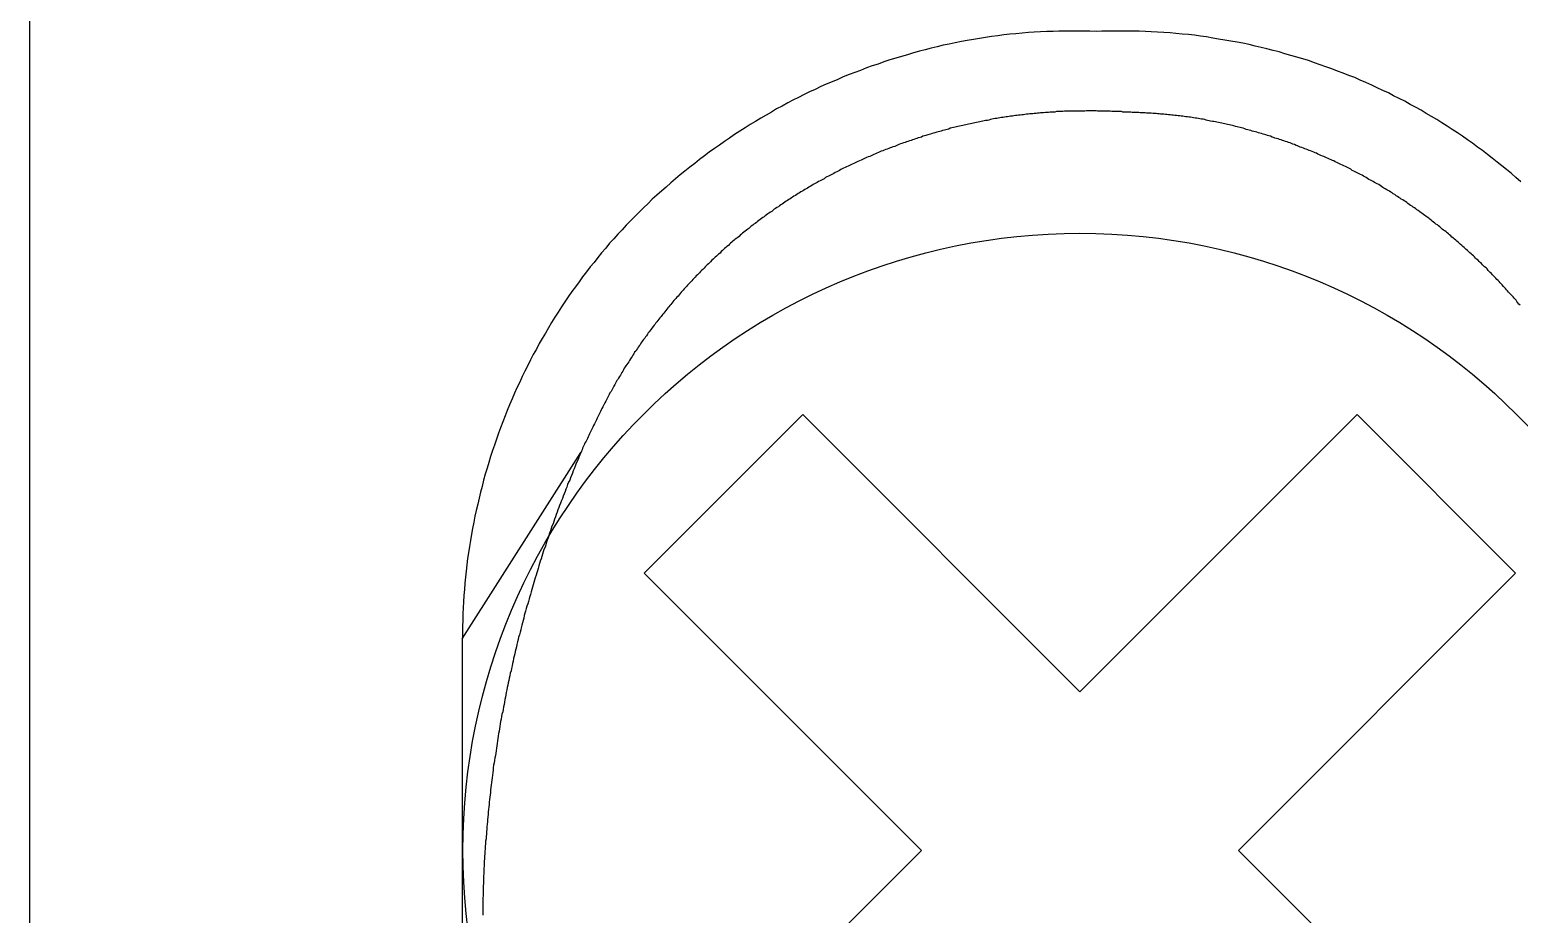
# Model space of a CAD drawing. Header units: millimetres. Extents: x 691 to 18605, y 670 to 10026.
# Drawn here: x 4073.27 to 4089.95, y 7755.65 to 7765.56 of the extents above; entities that cross this region are included whole.
import ezdxf

# ---------------------------------------------------------------- set-up
doc = ezdxf.new("R2010")
doc.units = ezdxf.units.MM

# ---------------------------------------------------------------- blocks, each defined once
blk = doc.blocks.new('FRENO DE BORNERA')
at = {"color": 251, "linetype": 'Continuous', "true_color": 0x636466}
blk.add_line((-2.3527, -28.4936), (-1.9017, -27.7852), dxfattribs=at)
at = {"color": 9, "linetype": 'Continuous', "true_color": 0xc7c8ca}
blk.add_line((-2.3527, -28.4936), (-2.3527, -32.7917), dxfattribs=at)
blk.add_lwpolyline([(-4, 0), (4, 0), (4, -45), (-4, -45)], close=True, dxfattribs=at)
at = {"color": 9, "true_color": 0xc7c8ca}
blk.add_lwpolyline([(1.6787, -26.7539), (1.6602, -26.738), (1.643, -26.7221), (1.6245, -26.7076), (1.6073, -26.6931), (1.5888, -26.6785), (1.5703, -26.664), (1.5518, -26.6494), (1.5332, -26.6349), (1.5147, -26.6216), (1.4949, -26.6071), (1.4764, -26.5939), (1.4565, -26.5806), (1.438, -26.5674), (1.4182, -26.5542), (1.3984, -26.5423), (1.3785, -26.5291), (1.3587, -26.5172), (1.3388, -26.5053), (1.319, -26.4934), (1.2992, -26.4815), (1.278, -26.4695), (1.2582, -26.459), (1.237, -26.4471), (1.2158, -26.4365), (1.1947, -26.4259), (1.1748, -26.4153), (1.1537, -26.4061), (1.1325, -26.3955), (1.1114, -26.3862), (1.0889, -26.3757), (1.0677, -26.3664), (1.0466, -26.3571), (1.0241, -26.3492), (1.0029, -26.3399), (0.9804, -26.332), (0.9593, -26.3241), (0.9368, -26.3161), (0.9143, -26.3082), (0.8932, -26.3003), (0.8707, -26.2923), (0.8482, -26.2857), (0.8257, -26.2791), (0.8032, -26.2725), (0.7807, -26.2659), (0.7583, -26.2593), (0.7358, -26.254), (0.712, -26.2474), (0.6895, -26.2421), (0.667, -26.2368), (0.6445, -26.2315), (0.6207, -26.2262), (0.5982, -26.2222), (0.5744, -26.2183), (0.552, -26.2143), (0.5281, -26.2103), (0.5057, -26.2064), (0.4819, -26.2024), (0.4594, -26.1998), (0.4356, -26.1958), (0.4131, -26.1931), (0.3893, -26.1918), (0.3655, -26.1892), (0.343, -26.1865), (0.3192, -26.1852), (0.2954, -26.1839), (0.2716, -26.1826), (0.2491, -26.1812), (0.2253, -26.1799), (0.2015, -26.1799), (0.1777, -26.1799), (0.1552, -26.1799), (0.1314, -26.1799), (0.1076, -26.1799), (0.0838, -26.1799), (0.0613, -26.1812), (0.0375, -26.1799), (0.0137, -26.1799), (-0.0101, -26.1799), (-0.0326, -26.1799), (-0.0564, -26.1799), (-0.0802, -26.1799), (-0.1027, -26.1812), (-0.1265, -26.1812), (-0.1503, -26.1826), (-0.1741, -26.1839), (-0.1966, -26.1852), (-0.2204, -26.1879), (-0.2442, -26.1905), (-0.2667, -26.1918), (-0.2905, -26.1945), (-0.313, -26.1984), (-0.3368, -26.2011), (-0.3593, -26.2037), (-0.3831, -26.2077), (-0.4055, -26.2117), (-0.4293, -26.2156), (-0.4518, -26.2196), (-0.4756, -26.2249), (-0.4981, -26.2302), (-0.5206, -26.2341), (-0.5444, -26.2394), (-0.5669, -26.2447), (-0.5894, -26.2513), (-0.6118, -26.2566), (-0.6343, -26.2632), (-0.6568, -26.2699), (-0.6793, -26.2765), (-0.7018, -26.2831), (-0.7243, -26.2897), (-0.7467, -26.2976), (-0.7692, -26.3056), (-0.7917, -26.3122), (-0.8129, -26.3201), (-0.8354, -26.3294), (-0.8578, -26.3373), (-0.879, -26.3452), (-0.9015, -26.3545), (-0.9226, -26.3637), (-0.9438, -26.373), (-0.9663, -26.3823), (-0.9874, -26.3915), (-1.0086, -26.4021), (-1.0298, -26.4114), (-1.0509, -26.4219), (-1.0721, -26.4325), (-1.0932, -26.4431), (-1.1131, -26.4537), (-1.1342, -26.4656), (-1.1554, -26.4762), (-1.1752, -26.4881), (-1.1951, -26.5), (-1.2162, -26.5119), (-1.2361, -26.5238), (-1.2559, -26.5357), (-1.2757, -26.5489), (-1.2956, -26.5608), (-1.3154, -26.574), (-1.3353, -26.5873), (-1.3538, -26.6005), (-1.3736, -26.6137), (-1.3921, -26.6269), (-1.412, -26.6415), (-1.4305, -26.6547), (-1.449, -26.6692), (-1.4675, -26.6838), (-1.486, -26.6983), (-1.5045, -26.7129), (-1.5231, -26.7274), (-1.5402, -26.742), (-1.5588, -26.7579), (-1.576, -26.7737), (-1.5931, -26.7883), (-1.6117, -26.8041), (-1.6289, -26.82), (-1.6447, -26.8359), (-1.6619, -26.8531), (-1.6791, -26.8689), (-1.695, -26.8861), (-1.7122, -26.902), (-1.728, -26.9192), (-1.7439, -26.9364), (-1.7598, -26.9536), (-1.7756, -26.9708), (-1.7915, -26.988), (-1.8061, -27.0065), (-1.8219, -27.0237), (-1.8365, -27.0422), (-1.851, -27.0607), (-1.8656, -27.0779), (-1.8801, -27.0964), (-1.8947, -27.1163), (-1.9079, -27.1348), (-1.9211, -27.1533), (-1.9357, -27.1718), (-1.9489, -27.1916), (-1.9621, -27.2115), (-1.9753, -27.23), (-1.9872, -27.2498), (-2.0005, -27.2697), (-2.0124, -27.2895), (-2.0243, -27.3093), (-2.0362, -27.3305), (-2.0481, -27.3503), (-2.06, -27.3702), (-2.0706, -27.3913), (-2.0825, -27.4112), (-2.093, -27.4323), (-2.1036, -27.4535), (-2.1142, -27.4746), (-2.1248, -27.4958), (-2.134, -27.517), (-2.1446, -27.5381), (-2.1539, -27.5593), (-2.1631, -27.5804), (-2.1724, -27.6029), (-2.1817, -27.6241), (-2.1896, -27.6453), (-2.1988, -27.6677), (-2.2068, -27.6902), (-2.2147, -27.7114), (-2.2227, -27.7339), (-2.2306, -27.7563), (-2.2372, -27.7775), (-2.2451, -27.8), (-2.2517, -27.8225), (-2.2584, -27.8449), (-2.265, -27.8674), (-2.2716, -27.8899), (-2.2769, -27.9137), (-2.2835, -27.9362), (-2.2888, -27.9587), (-2.2941, -27.9812), (-2.2994, -28.005), (-2.3046, -28.0275), (-2.3086, -28.0499), (-2.3139, -28.0737), (-2.3179, -28.0962), (-2.3218, -28.12), (-2.3258, -28.1425), (-2.3285, -28.1663), (-2.3324, -28.1888), (-2.3351, -28.2126), (-2.3377, -28.2364), (-2.3404, -28.2589), (-2.343, -28.2827), (-2.3443, -28.3065), (-2.347, -28.329), (-2.3483, -28.3528), (-2.3496, -28.3766), (-2.3509, -28.3991), (-2.3509, -28.4229), (-2.3523, -28.4467), (-2.3523, -28.4705), (-2.3523, -28.493)], dxfattribs=at)
at = {"color": 252, "true_color": 0x939598}
blk.add_lwpolyline([(0, -29.9036), (1.0556, -30.9592), (1.6594, -30.3554), (0.6038, -29.2998), (1.6594, -28.2442), (1.0556, -27.6405), (0, -28.6961), (-1.0556, -27.6405), (-1.6594, -28.2442), (-0.6038, -29.2998), (-1.6594, -30.3554), (-1.0556, -30.9592)], close=True, dxfattribs=at)
at = {"color": 251, "true_color": 0x636466}
for points in [[(0.0613, -26.4841, 0), (0.0547, -26.4841, 0), (0.0494, -26.4841, 0), (0.0428, -26.4841, 0), (0.0362, -26.4841, 0), (0.0309, -26.4841, 0), (0.0243, -26.4841, 0), (0.019, -26.4854, 0), (0.0124, -26.4854, 0), (0.0071, -26.4854, 0), (0.0005, -26.4854, 0), (-0.0048, -26.4854, 0), (-0.0114, -26.4854, 0), (-0.018, -26.4854, 0), (-0.0233, -26.4854, 0), (-0.0299, -26.4854, 0), (-0.0352, -26.4854, 0), (-0.0419, -26.4854, 0), (-0.0471, -26.4854, 0), (-0.0538, -26.4854, 0), (-0.059, -26.4854, 0), (-0.0657, -26.4867, 0), (-0.0723, -26.4867, 0), (-0.0776, -26.4867, 0), (-0.0842, -26.4867, 0), (-0.0895, -26.4867, 0), (-0.0961, -26.4881, 0), (-0.1014, -26.4881, 0), (-0.108, -26.4881, 0), (-0.1133, -26.4881, 0), (-0.1199, -26.4894, 0), (-0.1252, -26.4894, 0), (-0.1318, -26.4894, 0), (-0.1384, -26.4907, 0), (-0.1437, -26.4907, 0), (-0.1503, -26.4907, 0), (-0.1556, -26.492, 0), (-0.1622, -26.492, 0), (-0.1675, -26.4934, 0), (-0.1741, -26.4934, 0), (-0.1794, -26.4947, 0), (-0.186, -26.4947, 0), (-0.1913, -26.4947, 0), (-0.1979, -26.496, 0), (-0.2032, -26.496, 0), (-0.2098, -26.4973, 0), (-0.2151, -26.4986, 0), (-0.2217, -26.4986, 0), (-0.2283, -26.5, 0), (-0.2336, -26.5, 0), (-0.2402, -26.5013, 0), (-0.2455, -26.5013, 0), (-0.2521, -26.5026, 0), (-0.2574, -26.5039, 0), (-0.264, -26.5039, 0), (-0.2693, -26.5053, 0), (-0.2759, -26.5066, 0), (-0.2812, -26.5066, 0), (-0.2878, -26.5079, 0), (-0.2931, -26.5092, 0), (-0.2997, -26.5092, 0), (-0.305, -26.5105, 0), (-0.3116, -26.5119, 0), (-0.3169, -26.5132, 0), (-0.3235, -26.5132, 0), (-0.3288, -26.5145, 0), (-0.3354, -26.5158, 0), (-0.3407, -26.5172, 0), (-0.3473, -26.5185, 0), (-0.3526, -26.5198, 0), (-0.3593, -26.5198, 0), (-0.3645, -26.5211, 0), (-0.3698, -26.5224, 0), (-0.3764, -26.5238, 0), (-0.3817, -26.5251, 0), (-0.3883, -26.5264, 0), (-0.3936, -26.5277, 0), (-0.4002, -26.5291, 0), (-0.4055, -26.5304, 0), (-0.4122, -26.5317, 0), (-0.4174, -26.533, 0), (-0.4241, -26.5344, 0), (-0.4293, -26.5357, 0), (-0.4346, -26.537, 0), (-0.4412, -26.5383, 0), (-0.4465, -26.5396, 0), (-0.4531, -26.541, 0), (-0.4584, -26.5423, 0), (-0.4651, -26.5436, 0), (-0.4703, -26.5449, 0), (-0.4756, -26.5463, 0), (-0.4822, -26.5476, 0), (-0.4875, -26.5489, 0), (-0.4941, -26.5502, 0), (-0.4994, -26.5529, 0), (-0.506, -26.5542, 0), (-0.5113, -26.5555, 0), (-0.5166, -26.5568, 0), (-0.5232, -26.5582, 0), (-0.5285, -26.5608, 0), (-0.5338, -26.5621, 0), (-0.5404, -26.5634, 0), (-0.5457, -26.5648, 0), (-0.5523, -26.5674, 0), (-0.5576, -26.5687, 0), (-0.5629, -26.5701, 0), (-0.5695, -26.5727, 0), (-0.5748, -26.574, 0), (-0.5801, -26.5753, 0), (-0.5867, -26.578, 0), (-0.592, -26.5793, 0), (-0.5986, -26.5806, 0), (-0.6039, -26.5833, 0), (-0.6092, -26.5846, 0), (-0.6158, -26.5859, 0), (-0.6211, -26.5886, 0), (-0.6264, -26.5899, 0), (-0.633, -26.5925, 0), (-0.6383, -26.5939, 0), (-0.6436, -26.5965, 0), (-0.6489, -26.5978, 0), (-0.6555, -26.6005, 0), (-0.6608, -26.6018, 0), (-0.6661, -26.6044, 0), (-0.6727, -26.6058, 0), (-0.678, -26.6084, 0), (-0.6833, -26.6097, 0), (-0.6899, -26.6124, 0), (-0.6952, -26.6137, 0), (-0.7005, -26.6163, 0), (-0.7057, -26.619, 0), (-0.7124, -26.6203, 0), (-0.7176, -26.623, 0), (-0.7229, -26.6243, 0), (-0.7282, -26.6269, 0), (-0.7348, -26.6296, 0), (-0.7401, -26.6309, 0), (-0.7454, -26.6335, 0), (-0.7507, -26.6362, 0), (-0.7573, -26.6375, 0), (-0.7626, -26.6402, 0), (-0.7679, -26.6428, 0), (-0.7732, -26.6454, 0), (-0.7785, -26.6468, 0), (-0.7851, -26.6494, 0), (-0.7904, -26.6521, 0), (-0.7957, -26.6547, 0), (-0.801, -26.6573, 0), (-0.8063, -26.6587, 0), (-0.8129, -26.6613, 0), (-0.8182, -26.664, 0), (-0.8234, -26.6666, 0), (-0.8287, -26.6692, 0), (-0.834, -26.6719, 0), (-0.8393, -26.6745, 0), (-0.8459, -26.6759, 0), (-0.8512, -26.6785, 0), (-0.8565, -26.6811, 0), (-0.8618, -26.6838, 0), (-0.8671, -26.6864, 0), (-0.8724, -26.6891, 0), (-0.8777, -26.6917, 0), (-0.883, -26.6944, 0), (-0.8896, -26.697, 0), (-0.8949, -26.6997, 0), (-0.9002, -26.7023, 0), (-0.9054, -26.705, 0), (-0.9107, -26.7076, 0), (-0.916, -26.7102, 0), (-0.9213, -26.7129, 0), (-0.9266, -26.7155, 0), (-0.9319, -26.7182, 0), (-0.9372, -26.7221, 0), (-0.9425, -26.7248, 0), (-0.9478, -26.7274, 0), (-0.9531, -26.7301, 0), (-0.9583, -26.7327, 0), (-0.9636, -26.7354, 0), (-0.9689, -26.738, 0), (-0.9742, -26.742, 0), (-0.9795, -26.7446, 0), (-0.9848, -26.7473, 0), (-0.9901, -26.7499, 0), (-0.9954, -26.7526, 0), (-1.0007, -26.7565, 0), (-1.006, -26.7592, 0), (-1.0112, -26.7618, 0), (-1.0165, -26.7645, 0), (-1.0218, -26.7684, 0), (-1.0271, -26.7711, 0), (-1.0324, -26.7737, 0), (-1.0377, -26.7777, 0), (-1.043, -26.7803, 0), (-1.0483, -26.783, 0), (-1.0536, -26.7869, 0), (-1.0575, -26.7896, 0), (-1.0628, -26.7922, 0), (-1.0681, -26.7962, 0), (-1.0734, -26.7989, 0), (-1.0787, -26.8028, 0), (-1.084, -26.8055, 0), (-1.0893, -26.8081, 0), (-1.0946, -26.8121, 0), (-1.0985, -26.8147, 0), (-1.1038, -26.8187, 0), (-1.1091, -26.8213, 0), (-1.1144, -26.8253, 0), (-1.1197, -26.8279, 0), (-1.1237, -26.8319, 0), (-1.1289, -26.8346, 0), (-1.1342, -26.8385, 0), (-1.1395, -26.8412, 0), (-1.1448, -26.8451, 0), (-1.1488, -26.8491, 0), (-1.1541, -26.8518, 0), (-1.1594, -26.8557, 0), (-1.1647, -26.8584, 0), (-1.1686, -26.8623, 0), (-1.1739, -26.8663, 0), (-1.1792, -26.8689, 0), (-1.1845, -26.8729, 0), (-1.1885, -26.8756, 0), (-1.1937, -26.8795, 0), (-1.199, -26.8835, 0), (-1.203, -26.8875, 0), (-1.2083, -26.8901, 0), (-1.2136, -26.8941, 0), (-1.2176, -26.898, 0), (-1.2228, -26.9007, 0), (-1.2281, -26.9047, 0), (-1.2321, -26.9086, 0), (-1.2374, -26.9126, 0), (-1.2427, -26.9152, 0), (-1.2466, -26.9192, 0), (-1.2519, -26.9232, 0), (-1.2559, -26.9271, 0), (-1.2612, -26.9311, 0), (-1.2652, -26.9337, 0), (-1.2705, -26.9377, 0), (-1.2757, -26.9417, 0), (-1.2797, -26.9456, 0), (-1.285, -26.9496, 0), (-1.289, -26.9536, 0), (-1.2943, -26.9576, 0), (-1.2982, -26.9615, 0), (-1.3035, -26.9655, 0), (-1.3075, -26.9681, 0), (-1.3128, -26.9721, 0), (-1.3167, -26.9761, 0), (-1.322, -26.98, 0), (-1.326, -26.984, 0), (-1.3313, -26.988, 0), (-1.3353, -26.9919, 0), (-1.3392, -26.9959, 0), (-1.3445, -26.9999, 0), (-1.3485, -27.0038, 0), (-1.3538, -27.0078, 0), (-1.3577, -27.0118, 0), (-1.3617, -27.0157, 0), (-1.367, -27.0197, 0), (-1.371, -27.025, 0), (-1.3763, -27.029, 0), (-1.3802, -27.0329, 0), (-1.3842, -27.0369, 0), (-1.3895, -27.0409, 0), (-1.3934, -27.0448, 0), (-1.3974, -27.0488, 0), (-1.4027, -27.0528, 0), (-1.4067, -27.0581, 0), (-1.4106, -27.062, 0), (-1.4146, -27.066, 0), (-1.4199, -27.07, 0), (-1.4239, -27.0739, 0), (-1.4278, -27.0779, 0), (-1.4318, -27.0832, 0), (-1.4371, -27.0872, 0), (-1.4411, -27.0911, 0), (-1.445, -27.0951, 0), (-1.449, -27.1004, 0), (-1.453, -27.1043, 0), (-1.4569, -27.1083, 0), (-1.4622, -27.1123, 0), (-1.4662, -27.1176, 0), (-1.4702, -27.1215, 0), (-1.4741, -27.1255, 0), (-1.4781, -27.1308, 0), (-1.4821, -27.1348, 0), (-1.486, -27.1387, 0), (-1.4913, -27.144, 0), (-1.4953, -27.148, 0), (-1.4992, -27.152, 0), (-1.5032, -27.1572, 0), (-1.5072, -27.1612, 0), (-1.5111, -27.1665, 0), (-1.5151, -27.1705, 0), (-1.5191, -27.1744, 0), (-1.5231, -27.1797, 0), (-1.527, -27.1837, 0), (-1.531, -27.189, 0), (-1.535, -27.193, 0), (-1.5389, -27.1982, 0), (-1.5429, -27.2022, 0), (-1.5469, -27.2062, 0), (-1.5508, -27.2115, 0), (-1.5548, -27.2154, 0), (-1.5588, -27.2207, 0), (-1.5627, -27.2247, 0), (-1.5654, -27.23, 0), (-1.5693, -27.234, 0), (-1.5733, -27.2392, 0), (-1.5773, -27.2445, 0), (-1.5812, -27.2485, 0), (-1.5852, -27.2538, 0), (-1.5892, -27.2578, 0), (-1.5931, -27.263, 0), (-1.5958, -27.267, 0), (-1.5998, -27.2723, 0), (-1.6037, -27.2763, 0), (-1.6077, -27.2816, 0), (-1.6117, -27.2869, 0), (-1.6156, -27.2908, 0), (-1.6183, -27.2961, 0), (-1.6222, -27.3001, 0), (-1.6262, -27.3054, 0), (-1.6302, -27.3107, 0), (-1.6328, -27.3146, 0), (-1.6368, -27.3199, 0), (-1.6408, -27.3252, 0), (-1.6447, -27.3292, 0), (-1.6474, -27.3345, 0), (-1.6513, -27.3398, 0), (-1.6553, -27.3437, 0), (-1.6579, -27.349, 0), (-1.6619, -27.3543, 0), (-1.6659, -27.3596, 0), (-1.6685, -27.3636, 0), (-1.6725, -27.3688, 0), (-1.6751, -27.3741, 0), (-1.6791, -27.3781, 0), (-1.6831, -27.3834, 0), (-1.6857, -27.3887, 0), (-1.6897, -27.394, 0), (-1.6923, -27.3993, 0), (-1.6963, -27.4032, 0), (-1.6989, -27.4085, 0), (-1.7029, -27.4138, 0), (-1.7056, -27.4191, 0), (-1.7095, -27.4244, 0), (-1.7122, -27.4284, 0), (-1.7161, -27.4337, 0), (-1.7188, -27.4389, 0), (-1.7227, -27.4442, 0), (-1.7254, -27.4495, 0), (-1.7294, -27.4548, 0), (-1.732, -27.4588, 0), (-1.736, -27.4641, 0), (-1.7386, -27.4694, 0), (-1.7413, -27.4746, 0), (-1.7452, -27.4799, 0), (-1.7479, -27.4852, 0), (-1.7505, -27.4905, 0), (-1.7545, -27.4958, 0), (-1.7571, -27.5011, 0), (-1.7598, -27.5064, 0), (-1.7637, -27.5104, 0), (-1.7664, -27.5156, 0), (-1.769, -27.5209, 0), (-1.7717, -27.5262, 0), (-1.7756, -27.5315, 0), (-1.7783, -27.5368, 0), (-1.7809, -27.5421, 0), (-1.7836, -27.5474, 0), (-1.7862, -27.5527, 0), (-1.7902, -27.558, 0), (-1.7928, -27.5633, 0), (-1.7955, -27.5685, 0), (-1.7981, -27.5738, 0), (-1.8008, -27.5791, 0), (-1.8034, -27.5844, 0), (-1.8061, -27.5897, 0), (-1.81, -27.595, 0), (-1.8127, -27.6003, 0), (-1.8153, -27.6056, 0), (-1.818, -27.6109, 0), (-1.8206, -27.6175, 0), (-1.8233, -27.6228, 0), (-1.8259, -27.6281, 0), (-1.8285, -27.6333, 0), (-1.8312, -27.6386, 0), (-1.8338, -27.6439, 0), (-1.8365, -27.6492, 0), (-1.8391, -27.6545, 0), (-1.8418, -27.6598, 0), (-1.8444, -27.6651, 0), (-1.8471, -27.6704, 0), (-1.8497, -27.6757, 0), (-1.8524, -27.6823, 0), (-1.855, -27.6876, 0), (-1.8576, -27.6929, 0), (-1.8603, -27.6982, 0), (-1.8629, -27.7034, 0), (-1.8656, -27.7087, 0), (-1.8682, -27.714, 0), (-1.8709, -27.7193, 0), (-1.8735, -27.7246, 0), (-1.8762, -27.7312, 0), (-1.8788, -27.7365, 0), (-1.8814, -27.7418, 0), (-1.8841, -27.7471, 0), (-1.8867, -27.7524, 0), (-1.8894, -27.7577, 0), (-1.892, -27.763, 0), (-1.8947, -27.7682, 0), (-1.896, -27.7749, 0), (-1.8986, -27.7801, 0), (-1.9013, -27.7854, 0)], [(1.6761, -27.2234, 0), (1.6721, -27.2194, 0), (1.6681, -27.2141, 0), (1.6642, -27.2101, 0), (1.6615, -27.2049, 0), (1.6576, -27.2009, 0), (1.6536, -27.1969, 0), (1.6496, -27.1916, 0), (1.6457, -27.1877, 0), (1.6417, -27.1824, 0), (1.6364, -27.1784, 0), (1.6324, -27.1744, 0), (1.6285, -27.1692, 0), (1.6245, -27.1652, 0), (1.6205, -27.1599, 0), (1.6166, -27.1559, 0), (1.6126, -27.152, 0), (1.6086, -27.1467, 0), (1.6047, -27.1427, 0), (1.6007, -27.1387, 0), (1.5967, -27.1334, 0), (1.5928, -27.1295, 0), (1.5875, -27.1255, 0), (1.5835, -27.1202, 0), (1.5795, -27.1163, 0), (1.5756, -27.1123, 0), (1.5716, -27.1083, 0), (1.5676, -27.103, 0), (1.5623, -27.0991, 0), (1.5584, -27.0951, 0), (1.5544, -27.0911, 0), (1.5504, -27.0858, 0), (1.5465, -27.0819, 0), (1.5412, -27.0779, 0), (1.5372, -27.0739, 0), (1.5332, -27.07, 0), (1.5293, -27.0647, 0), (1.524, -27.0607, 0), (1.52, -27.0567, 0), (1.5161, -27.0528, 0), (1.5108, -27.0488, 0), (1.5068, -27.0448, 0), (1.5028, -27.0395, 0), (1.4989, -27.0356, 0), (1.4936, -27.0316, 0), (1.4896, -27.0276, 0), (1.4843, -27.0237, 0), (1.4803, -27.0197, 0), (1.4764, -27.0157, 0), (1.4711, -27.0118, 0), (1.4671, -27.0078, 0), (1.4632, -27.0038, 0), (1.4579, -26.9999, 0), (1.4539, -26.9959, 0), (1.4486, -26.9919, 0), (1.4446, -26.988, 0), (1.4407, -26.984, 0), (1.4354, -26.98, 0), (1.4314, -26.9761, 0), (1.4261, -26.9721, 0), (1.4222, -26.9681, 0), (1.4169, -26.9642, 0), (1.4129, -26.9602, 0), (1.4076, -26.9562, 0), (1.4036, -26.9523, 0), (1.3984, -26.9483, 0), (1.3944, -26.9443, 0), (1.3891, -26.9404, 0), (1.3851, -26.9377, 0), (1.3798, -26.9337, 0), (1.3759, -26.9298, 0), (1.3706, -26.9258, 0), (1.3653, -26.9218, 0), (1.3613, -26.9179, 0), (1.356, -26.9152, 0), (1.3521, -26.9113, 0), (1.3468, -26.9073, 0), (1.3415, -26.9033, 0), (1.3375, -26.8994, 0), (1.3322, -26.8967, 0), (1.3283, -26.8927, 0), (1.323, -26.8888, 0), (1.3177, -26.8848, 0), (1.3137, -26.8822, 0), (1.3084, -26.8782, 0), (1.3031, -26.8742, 0), (1.2992, -26.8716, 0), (1.2939, -26.8676, 0), (1.2886, -26.8637, 0), (1.2833, -26.861, 0), (1.2793, -26.857, 0), (1.274, -26.8531, 0), (1.2687, -26.8504, 0), (1.2648, -26.8465, 0), (1.2595, -26.8438, 0), (1.2542, -26.8398, 0), (1.2489, -26.8359, 0), (1.2449, -26.8332, 0), (1.2397, -26.8293, 0), (1.2344, -26.8266, 0), (1.2291, -26.8227, 0), (1.2238, -26.82, 0), (1.2198, -26.816, 0), (1.2145, -26.8134, 0), (1.2092, -26.8094, 0), (1.2039, -26.8068, 0), (1.1987, -26.8028, 0), (1.1934, -26.8002, 0), (1.1894, -26.7962, 0), (1.1841, -26.7936, 0), (1.1788, -26.7896, 0), (1.1735, -26.7869, 0), (1.1682, -26.7843, 0), (1.1629, -26.7803, 0), (1.1577, -26.7777, 0), (1.1537, -26.775, 0), (1.1484, -26.7711, 0), (1.1431, -26.7684, 0), (1.1378, -26.7645, 0), (1.1325, -26.7618, 0), (1.1272, -26.7592, 0), (1.1219, -26.7565, 0), (1.1167, -26.7526, 0), (1.1114, -26.7499, 0), (1.1061, -26.7473, 0), (1.1008, -26.7446, 0), (1.0955, -26.7407, 0), (1.0902, -26.738, 0), (1.0849, -26.7354, 0), (1.0796, -26.7327, 0), (1.0743, -26.7288, 0), (1.069, -26.7261, 0), (1.0638, -26.7235, 0), (1.0585, -26.7208, 0), (1.0532, -26.7182, 0), (1.0479, -26.7155, 0), (1.0426, -26.7129, 0), (1.0373, -26.7102, 0), (1.032, -26.7063, 0), (1.0267, -26.7036, 0), (1.0214, -26.701, 0), (1.0161, -26.6983, 0), (1.0109, -26.6957, 0), (1.0056, -26.6931, 0), (1.0003, -26.6904, 0), (0.9937, -26.6878, 0), (0.9884, -26.6851, 0), (0.9831, -26.6825, 0), (0.9778, -26.6798, 0), (0.9725, -26.6772, 0), (0.9672, -26.6745, 0), (0.9619, -26.6732, 0), (0.9566, -26.6706, 0), (0.95, -26.6679, 0), (0.9447, -26.6653, 0), (0.9394, -26.6626, 0), (0.9342, -26.66, 0), (0.9289, -26.6573, 0), (0.9236, -26.656, 0), (0.917, -26.6534, 0), (0.9117, -26.6507, 0), (0.9064, -26.6481, 0), (0.9011, -26.6454, 0), (0.8958, -26.6441, 0), (0.8905, -26.6415, 0), (0.8839, -26.6388, 0), (0.8786, -26.6362, 0), (0.8733, -26.6349, 0), (0.868, -26.6322, 0), (0.8614, -26.6296, 0), (0.8561, -26.6282, 0), (0.8508, -26.6256, 0), (0.8455, -26.623, 0), (0.8389, -26.6216, 0), (0.8336, -26.619, 0), (0.8284, -26.6163, 0), (0.8231, -26.615, 0), (0.8165, -26.6124, 0), (0.8112, -26.6111, 0), (0.8059, -26.6084, 0), (0.8006, -26.6058, 0), (0.794, -26.6044, 0), (0.7887, -26.6018, 0), (0.7834, -26.6005, 0), (0.7768, -26.5978, 0), (0.7715, -26.5965, 0), (0.7662, -26.5939, 0), (0.7596, -26.5925, 0), (0.7543, -26.5899, 0), (0.749, -26.5886, 0), (0.7424, -26.5873, 0), (0.7371, -26.5846, 0), (0.7318, -26.5833, 0), (0.7252, -26.5806, 0), (0.7199, -26.5793, 0), (0.7146, -26.578, 0), (0.708, -26.5753, 0), (0.7027, -26.574, 0), (0.6974, -26.5727, 0), (0.6908, -26.5701, 0), (0.6855, -26.5687, 0), (0.6802, -26.5674, 0), (0.6736, -26.5648, 0), (0.6683, -26.5634, 0), (0.6617, -26.5621, 0), (0.6564, -26.5608, 0), (0.6511, -26.5582, 0), (0.6445, -26.5568, 0), (0.6392, -26.5555, 0), (0.6326, -26.5542, 0), (0.6273, -26.5515, 0), (0.622, -26.5502, 0), (0.6154, -26.5489, 0), (0.6101, -26.5476, 0), (0.6035, -26.5463, 0), (0.5982, -26.5449, 0), (0.5929, -26.5436, 0), (0.5863, -26.541, 0), (0.581, -26.5396, 0), (0.5744, -26.5383, 0), (0.5691, -26.537, 0), (0.5625, -26.5357, 0), (0.5572, -26.5344, 0), (0.552, -26.533, 0), (0.5453, -26.5317, 0), (0.54, -26.5304, 0), (0.5334, -26.5291, 0), (0.5281, -26.5277, 0), (0.5215, -26.5264, 0), (0.5162, -26.5251, 0), (0.5096, -26.5238, 0), (0.5043, -26.5238, 0), (0.4977, -26.5224, 0), (0.4924, -26.5211, 0), (0.4858, -26.5198, 0), (0.4805, -26.5185, 0), (0.4752, -26.5172, 0), (0.4686, -26.5158, 0), (0.4633, -26.5158, 0), (0.4567, -26.5145, 0), (0.4514, -26.5132, 0), (0.4448, -26.5119, 0), (0.4395, -26.5119, 0), (0.4329, -26.5105, 0), (0.4276, -26.5092, 0), (0.421, -26.5079, 0), (0.4157, -26.5079, 0), (0.4091, -26.5066, 0), (0.4038, -26.5066, 0), (0.3972, -26.5053, 0), (0.3919, -26.5039, 0), (0.3853, -26.5039, 0), (0.38, -26.5026, 0), (0.3734, -26.5026, 0), (0.3681, -26.5013, 0), (0.3615, -26.5013, 0), (0.3549, -26.5, 0), (0.3496, -26.5, 0), (0.343, -26.4986, 0), (0.3377, -26.4986, 0), (0.3311, -26.4973, 0), (0.3258, -26.4973, 0), (0.3192, -26.496, 0), (0.3139, -26.496, 0), (0.3073, -26.496, 0), (0.302, -26.4947, 0), (0.2954, -26.4947, 0), (0.2901, -26.4934, 0), (0.2835, -26.4934, 0), (0.2782, -26.4934, 0), (0.2716, -26.492, 0), (0.2663, -26.492, 0), (0.2597, -26.492, 0), (0.2531, -26.492, 0), (0.2478, -26.4907, 0), (0.2412, -26.4907, 0), (0.2359, -26.4907, 0), (0.2293, -26.4907, 0), (0.224, -26.4894, 0), (0.2174, -26.4894, 0), (0.2121, -26.4894, 0), (0.2055, -26.4894, 0), (0.1988, -26.4894, 0), (0.1936, -26.4881, 0), (0.1869, -26.4881, 0), (0.1817, -26.4881, 0), (0.175, -26.4881, 0), (0.1697, -26.4881, 0), (0.1631, -26.4881, 0), (0.1578, -26.4867, 0), (0.1512, -26.4867, 0), (0.1459, -26.4867, 0), (0.1393, -26.4867, 0), (0.1327, -26.4867, 0), (0.1274, -26.4867, 0), (0.1208, -26.4867, 0), (0.1155, -26.4854, 0), (0.1089, -26.4854, 0), (0.1036, -26.4854, 0), (0.097, -26.4854, 0), (0.0904, -26.4854, 0), (0.0851, -26.4854, 0), (0.0785, -26.4854, 0), (0.0732, -26.4854, 0), (0.0666, -26.4854, 0), (0.0613, -26.4841, 0)], [(-1.9013, -27.7854, 0), (-1.9053, -27.7934, 0), (-1.9092, -27.8026, 0), (-1.9119, -27.8119, 0), (-1.9158, -27.8198, 0), (-1.9198, -27.8291, 0), (-1.9224, -27.837, 0), (-1.9264, -27.8463, 0), (-1.9304, -27.8542, 0), (-1.933, -27.8635, 0), (-1.937, -27.8727, 0), (-1.941, -27.8807, 0), (-1.9436, -27.8899, 0), (-1.9476, -27.8978, 0), (-1.9515, -27.9071, 0), (-1.9542, -27.9164, 0), (-1.9582, -27.9243, 0), (-1.9608, -27.9336, 0), (-1.9648, -27.9415, 0), (-1.9687, -27.9507, 0), (-1.9714, -27.96, 0), (-1.9753, -27.9679, 0), (-1.978, -27.9772, 0), (-1.982, -27.9865, 0), (-1.9846, -27.9944, 0), (-1.9886, -28.0036, 0), (-1.9912, -28.0116, 0), (-1.9952, -28.0208, 0), (-1.9978, -28.0301, 0), (-2.0018, -28.038, 0), (-2.0044, -28.0473, 0), (-2.0071, -28.0565, 0), (-2.0111, -28.0658, 0), (-2.0137, -28.0737, 0), (-2.0163, -28.083, 0), (-2.0203, -28.0923, 0), (-2.023, -28.1002, 0), (-2.0256, -28.1094, 0), (-2.0296, -28.1187, 0), (-2.0322, -28.1266, 0), (-2.0349, -28.1359, 0), (-2.0375, -28.1452, 0), (-2.0415, -28.1544, 0), (-2.0441, -28.1623, 0), (-2.0468, -28.1716, 0), (-2.0494, -28.1809, 0), (-2.0521, -28.1901, 0), (-2.056, -28.1981, 0), (-2.0587, -28.2073, 0), (-2.0613, -28.2166, 0), (-2.064, -28.2258, 0), (-2.0666, -28.2351, 0), (-2.0692, -28.243, 0), (-2.0719, -28.2523, 0), (-2.0745, -28.2615, 0), (-2.0772, -28.2708, 0), (-2.0798, -28.2801, 0), (-2.0825, -28.288, 0), (-2.0851, -28.2972, 0), (-2.0878, -28.3065, 0), (-2.0904, -28.3158, 0), (-2.093, -28.325, 0), (-2.0957, -28.333, 0), (-2.0983, -28.3422, 0), (-2.101, -28.3515, 0), (-2.1036, -28.3607, 0), (-2.1063, -28.37, 0), (-2.1089, -28.3792, 0), (-2.1116, -28.3885, 0), (-2.1142, -28.3964, 0), (-2.1169, -28.4057, 0), (-2.1182, -28.4149, 0), (-2.1208, -28.4242, 0), (-2.1235, -28.4335, 0), (-2.1261, -28.4427, 0), (-2.1288, -28.452, 0), (-2.1301, -28.4599, 0), (-2.1327, -28.4692, 0), (-2.1354, -28.4784, 0), (-2.138, -28.4877, 0), (-2.1393, -28.4969, 0), (-2.142, -28.5062, 0), (-2.1446, -28.5155, 0), (-2.1459, -28.5247, 0), (-2.1486, -28.534, 0), (-2.1512, -28.5419, 0), (-2.1526, -28.5512, 0), (-2.1552, -28.5604, 0), (-2.1579, -28.5697, 0), (-2.1592, -28.5789, 0), (-2.1618, -28.5882, 0), (-2.1631, -28.5975, 0), (-2.1658, -28.6067, 0), (-2.1671, -28.616, 0), (-2.1698, -28.6252, 0), (-2.1711, -28.6345, 0), (-2.1737, -28.6437, 0), (-2.175, -28.653, 0), (-2.1777, -28.6623, 0), (-2.179, -28.6702, 0), (-2.1817, -28.6794, 0), (-2.183, -28.6887, 0), (-2.1856, -28.698, 0), (-2.1869, -28.7072, 0), (-2.1883, -28.7165, 0), (-2.1909, -28.7257, 0), (-2.1922, -28.735, 0), (-2.1936, -28.7442, 0), (-2.1962, -28.7535, 0), (-2.1975, -28.7628, 0), (-2.1988, -28.772, 0), (-2.2015, -28.7813, 0), (-2.2028, -28.7905, 0), (-2.2041, -28.7998, 0), (-2.2068, -28.8091, 0), (-2.2081, -28.8183, 0), (-2.2094, -28.8276, 0), (-2.2108, -28.8368, 0), (-2.2121, -28.8461, 0), (-2.2147, -28.8553, 0), (-2.216, -28.8646, 0), (-2.2174, -28.8739, 0), (-2.2187, -28.8831, 0), (-2.22, -28.8924, 0), (-2.2213, -28.9016, 0), (-2.2227, -28.9109, 0), (-2.224, -28.9201, 0), (-2.2253, -28.9294, 0), (-2.2266, -28.9387, 0), (-2.2293, -28.9479, 0), (-2.2306, -28.9572, 0), (-2.2319, -28.9664, 0), (-2.2332, -28.9757, 0), (-2.2346, -28.9849, 0), (-2.2346, -28.9942, 0), (-2.2359, -29.0035, 0), (-2.2372, -29.014, 0), (-2.2385, -29.0233, 0), (-2.2398, -29.0326, 0), (-2.2412, -29.0418, 0), (-2.2425, -29.0511, 0), (-2.2438, -29.0603, 0), (-2.2451, -29.0696, 0), (-2.2451, -29.0788, 0), (-2.2465, -29.0881, 0), (-2.2478, -29.0974, 0), (-2.2491, -29.1066, 0), (-2.2504, -29.1159, 0), (-2.2504, -29.1251, 0), (-2.2517, -29.1344, 0), (-2.2531, -29.1436, 0), (-2.2544, -29.1529, 0), (-2.2544, -29.1622, 0), (-2.2557, -29.1727, 0), (-2.257, -29.182, 0), (-2.257, -29.1913, 0), (-2.2584, -29.2005, 0), (-2.2597, -29.2098, 0), (-2.2597, -29.219, 0), (-2.261, -29.2283, 0), (-2.261, -29.2375, 0), (-2.2623, -29.2468, 0), (-2.2623, -29.2561, 0), (-2.2637, -29.2653, 0), (-2.2637, -29.2746, 0), (-2.265, -29.2838, 0), (-2.265, -29.2944, 0), (-2.2663, -29.3037, 0), (-2.2663, -29.3129, 0), (-2.2676, -29.3222, 0), (-2.2676, -29.3314, 0), (-2.2689, -29.3407, 0), (-2.2689, -29.35, 0), (-2.2689, -29.3592, 0), (-2.2703, -29.3685, 0), (-2.2703, -29.3777, 0), (-2.2703, -29.3883, 0), (-2.2716, -29.3976, 0), (-2.2716, -29.4068, 0), (-2.2716, -29.4161, 0), (-2.2716, -29.4253, 0), (-2.2729, -29.4346, 0), (-2.2729, -29.4439, 0), (-2.2729, -29.4531, 0), (-2.2729, -29.4624, 0), (-2.2729, -29.4716, 0), (-2.2742, -29.4822, 0), (-2.2742, -29.4915, 0), (-2.2742, -29.5007, 0), (-2.2742, -29.51, 0), (-2.2742, -29.5192, 0), (-2.2742, -29.5285, 0), (-2.2742, -29.5377, 0), (-2.2742, -29.547, 0)]]:
    blk.add_polyline3d(points, dxfattribs=at)
at = {"color": 252, "true_color": 0x939598}
blk.add_circle((0, -29.2998), 2.35, dxfattribs=at)

msp = doc.modelspace()

# ---------------------------------------------------------------- block references
at = {"color": 0, "xscale": 2.941853874870019, "yscale": 2.941853874870019, "zscale": 2.941853874870019}
msp.add_blockref('FRENO DE BORNERA', (4085.033, 7842.563), dxfattribs=at)

doc.saveas('drawing.dxf')
